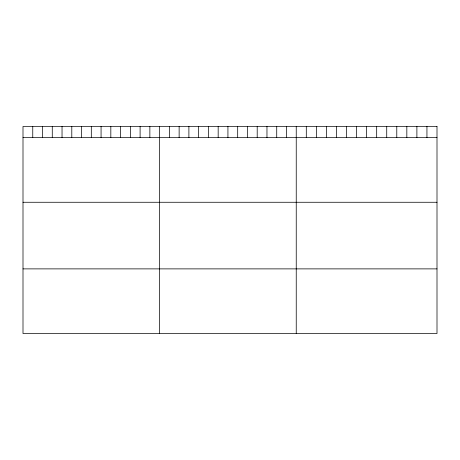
<?xml version="1.0" encoding="UTF-8"?>
<svg xmlns="http://www.w3.org/2000/svg" width="460" height="460" viewBox="0 0 460 460"><rect width="100%" height="100%" fill="white"/><g stroke="black" fill="none" stroke-linecap="round" stroke-linejoin="round"><path stroke-width="0.69" d="M23 137.615L437 137.615M23 202.268L437 202.268M23 268.881L437 268.881M426.943 126.465L426.943 137.615M416.892 126.465L416.892 137.615M406.835 126.465L406.835 137.615M396.784 126.465L396.784 137.615M386.728 126.465L386.728 137.615M376.677 126.465L376.677 137.615M366.62 126.465L366.62 137.615M356.563 126.465L356.563 137.615M346.512 126.465L346.512 137.615M336.455 126.465L336.455 137.615M326.404 126.465L326.404 137.615M316.348 126.465L316.348 137.615M306.297 126.465L306.297 137.615M296.24 126.465L296.24 333.534M286.482 126.465L286.482 137.615M276.724 126.465L276.724 137.615M266.967 126.465L266.967 137.615M257.203 126.465L257.203 137.615M247.445 126.465L247.445 137.615M237.688 126.465L237.688 137.615M227.93 126.465L227.93 137.615M218.172 126.465L218.172 137.615M208.414 126.465L208.414 137.615M198.657 126.465L198.657 137.615M188.893 126.465L188.893 137.615M179.136 126.465L179.136 137.615M169.378 126.465L169.378 137.615M159.62 126.465L159.62 333.534M149.862 126.465L149.862 137.615M140.104 126.465L140.104 137.615M130.347 126.465L130.347 137.615M120.583 126.465L120.583 137.615M110.825 126.465L110.825 137.615M101.068 126.465L101.068 137.615M91.31 126.465L91.31 137.615M81.552 126.465L81.552 137.615M71.794 126.465L71.794 137.615M62.037 126.465L62.037 137.615M52.273 126.465L52.273 137.615M42.515 126.465L42.515 137.615M32.758 126.465L32.758 137.615M437 126.465L23 126.465L23 333.534L437 333.534L437 126.465"/></g></svg>
